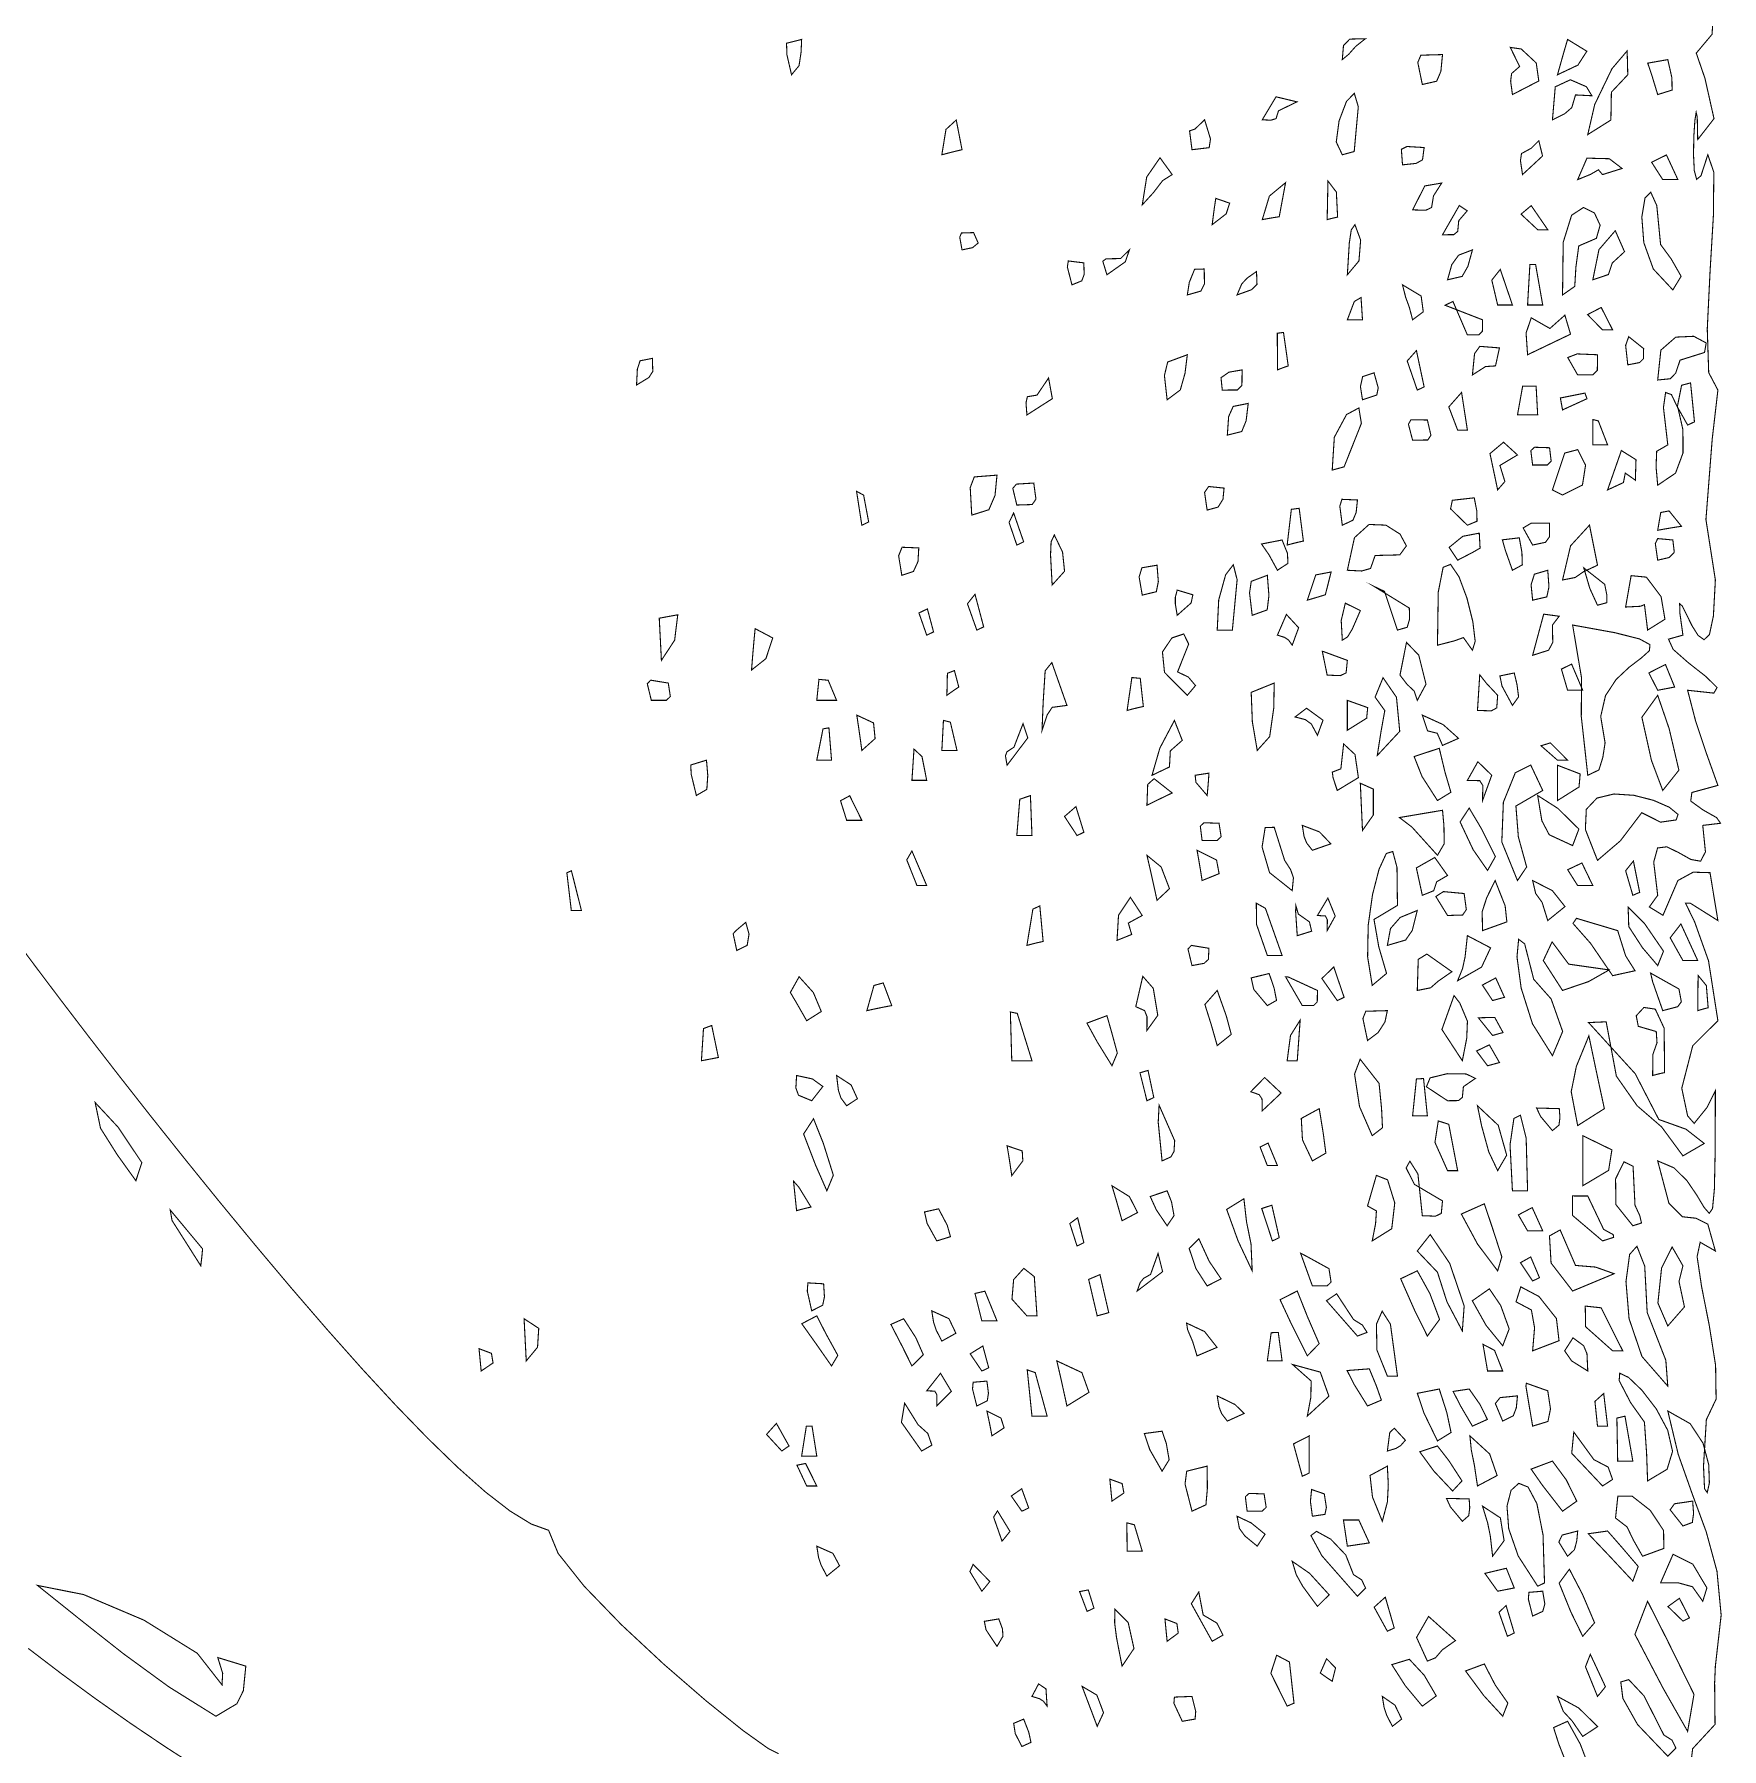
# Model space of a CAD drawing. Extents: x -9.2 to 9.2, y -6.3 to 6.2.
# Drawn here: x 4.496 to 9.177, y -3.499 to 1.258 of the extents above; entities that cross this region are included whole.
import ezdxf

# ---------------------------------------------------------------- set-up
doc = ezdxf.new("R2010")
doc.units = 0
doc.header["$LTSCALE"] = 0.000394
doc.layers.add('OUTLINE', color=7, linetype='CONTINUOUS')

msp = doc.modelspace()

# ---------------------------------------------------------------- linework, layer by layer
at = {"layer": 'OUTLINE', "color": 7, "linetype": 'CONTINUOUS', "const_width": 0.003}
msp.add_lwpolyline([(9.157389, 1.368111), (9.150319, 1.258264), (9.1065, 1.206), (9.130648, 1.135778), (9.155685, 1.024222), (9.1105, 0.966), (9.109222, 1.028395), (9.106198, 1.041531), (9.102648, 1.019333), (9.099789, 0.975728), (9.09884, 0.924642), (9.101019, 0.88), (9.107543, 0.855728), (9.11963, 0.865753), (9.1385, 0.924), (9.155227, 0.87563), (9.153981, 0.754704), (9.144625, 0.5975), (9.137019, 0.440296), (9.141023, 0.31937), (9.1665, 0.271), (9.150685, 0.134593), (9.133315, -0.088259), (9.1595, -0.256), (9.154037, -0.355918), (9.143036, -0.407464), (9.128279, -0.421726), (9.111548, -0.409792), (9.094625, -0.38275), (9.079292, -0.351688), (9.067331, -0.327694), (9.060524, -0.321856), (9.060653, -0.345262), (9.0695, -0.409), (9.029497, -0.420204), (9.042252, -0.448429), (9.084483, -0.485592), (9.132905, -0.523612), (9.164238, -0.554408), (9.155197, -0.569898), (9.0825, -0.562), (9.1045, -0.646667), (9.1345, -0.736667), (9.1665, -0.826), (9.094292, -0.845681), (9.091167, -0.869444), (9.124875, -0.893875), (9.163167, -0.915556), (9.173792, -0.931069), (9.1245, -0.937), (9.131967, -1.010428), (9.118609, -1.036359), (9.091541, -1.031518), (9.057875, -1.012625), (9.024725, -0.996404), (8.999203, -0.999578), (8.988424, -1.038869), (8.9995, -1.131), (8.976241, -1.163259), (9.014093, -1.186407), (9.0555, -1.09), (9.098056, -1.066778), (9.144611, -1.068222), (9.1665, -1.201), (9.089796, -1.152728), (9.076788, -1.152984), (9.102132, -1.205176), (9.140484, -1.312712), (9.1665, -1.479), (9.096722, -1.548333), (9.066278, -1.666333), (9.0825, -1.743), (9.100685, -1.763963), (9.135981, -1.720037), (9.1595, -1.673), (9.158984, -1.841597), (9.156707, -1.946959), (9.151574, -2.000444), (9.14249, -2.013412), (9.128361, -1.997218), (9.108093, -1.963222), (9.080589, -1.922782), (9.044757, -1.887255), (8.9995, -1.868), (9.03054, -1.9852), (9.06806, -2.02296), (9.10606, -2.02712), (9.13854, -2.04352), (9.1595, -2.118), (9.117392, -2.093755), (9.1088, -2.133551), (9.121322, -2.217184), (9.142555, -2.324449), (9.160098, -2.435143), (9.161547, -2.529061), (9.1345, -2.586), (9.12658, -2.714988), (9.129453, -2.777719), (9.136943, -2.788465), (9.142875, -2.7615), (9.141072, -2.711098), (9.125359, -2.651531), (9.089561, -2.597074), (9.0275, -2.562), (9.056444, -2.682292), (9.095056, -2.791333), (9.134, -2.896875), (9.163944, -3.006667), (9.175556, -3.128458), (9.1595, -3.27), (9.157389, -3.316704), (9.158611, -3.43163), (9.0965, -3.499), (9.092463, -3.531778)], dxfattribs=at)
at = {"layer": 'OUTLINE', "linetype": 'CONTINUOUS', "const_width": 0.003}
for points in [[(6.5965, 1.146), (6.583759, 1.201185), (6.582574, 1.233481), (6.6245, 1.244), (6.623019, 1.208815), (6.617315, 1.171185)], [(8.1245, 1.188), (8.127759, 1.227037), (8.145241, 1.244963), (8.1885, 1.246), (8.161463, 1.224519), (8.142204, 1.202815)], [(8.7215, 1.146), (8.730537, 1.178296), (8.739796, 1.211037), (8.7495, 1.244), (8.802907, 1.211259), (8.778093, 1.172741)], [(8.3465, 1.119), (8.333907, 1.180074), (8.342426, 1.200259), (8.4025, 1.202), (8.397981, 1.155593), (8.386352, 1.128074)], [(8.5965, 1.091), (8.591463, 1.128556), (8.594204, 1.149444), (8.6165, 1.169), (8.59042, 1.221944), (8.62098, 1.217432), (8.66258, 1.178648), (8.66962, 1.128776)], [(8.8055, 0.98), (8.824672, 1.063313), (8.872625, 1.16275), (8.914766, 1.212313), (8.9165, 1.146), (8.871056, 1.09763), (8.869611, 1.02037)], [(8.9995, 1.091), (8.982537, 1.146815), (8.971796, 1.178185), (9.0275, 1.188), (9.038907, 1.137519), (9.039426, 1.103481)], [(8.1245, 0.924), (8.107708, 0.959319), (8.1155, 1.017889), (8.136125, 1.072125), (8.157833, 1.094444), (8.168875, 1.057264), (8.1575, 0.933), (8.1465, 0.93), (8.1355, 0.927)], [(8.7075, 1.021), (8.715308, 1.11256), (8.757244, 1.13212), (8.801676, 1.1128), (8.816972, 1.08772), (8.7715, 1.09), (8.76113, 1.054778), (8.741204, 1.037556)], [(7.9025, 1.021), (7.940611, 1.084815), (7.998722, 1.070852), (7.9475, 1.046), (7.940722, 1.024407), (7.926611, 1.019926)], [(7.0135, 0.924), (7.024907, 0.994296), (7.053426, 1.02037), (7.0695, 0.938), (7.051204, 0.933704), (7.032463, 0.928963)], [(7.7075, 0.938), (7.700796, 0.990185), (7.71587, 0.995481), (7.7425, 1.021), (7.758759, 0.967926), (7.755241, 0.943741)], [(8.6245, 0.869), (8.618722, 0.907704), (8.621611, 0.927296), (8.6485, 0.942), (8.669611, 0.963074), (8.680056, 0.920593)], [(7.5695, 0.785), (7.581907, 0.862333), (7.618759, 0.915667), (7.6525, 0.869), (7.626093, 0.852333), (7.600574, 0.819)], [(8.2915, 0.896), (8.288389, 0.939111), (8.303944, 0.946889), (8.3515, 0.944), (8.347056, 0.91), (8.329278, 0.9)], [(8.7775, 0.855), (8.803187, 0.914563), (8.86525, 0.913), (8.900688, 0.885938), (8.8465, 0.869), (8.835056, 0.882259), (8.813611, 0.869741)], [(9.0135, 0.855), (8.982611, 0.903222), (9.023722, 0.923444), (9.0555, 0.855), (9.0415, 0.855), (9.0275, 0.855)], [(7.9025, 0.744), (7.922241, 0.809407), (7.967093, 0.846593), (7.9495, 0.752), (7.934204, 0.749704), (7.918463, 0.746963)], [(8.0825, 0.744), (8.084685, 0.851148), (8.107981, 0.820519), (8.1115, 0.751), (8.102204, 0.748963), (8.092463, 0.746704)], [(8.3195, 0.771), (8.353426, 0.837556), (8.400241, 0.845444), (8.3775, 0.81), (8.372241, 0.777667), (8.356093, 0.77)], [(9.0415, 0.549), (8.987348, 0.606936), (8.96094, 0.68016), (8.955488, 0.751513), (8.964206, 0.803834), (8.980305, 0.819962), (8.996999, 0.782738), (9.0075, 0.675), (9.037204, 0.634556), (9.064463, 0.586778)], [(7.7635, 0.73), (7.766537, 0.754037), (7.769796, 0.778296), (7.7735, 0.803), (7.812019, 0.78963), (7.802315, 0.760037)], [(8.4025, 0.702), (8.449056, 0.783222), (8.470944, 0.768444), (8.4475, 0.741), (8.444722, 0.711333), (8.433944, 0.702333)], [(8.6665, 0.716), (8.620426, 0.759111), (8.648574, 0.782889), (8.6945, 0.716), (8.685463, 0.716), (8.676204, 0.716)], [(8.7355, 0.535), (8.737363, 0.681076), (8.76069, 0.756219), (8.793515, 0.777659), (8.823873, 0.762627), (8.8398, 0.728353), (8.829331, 0.692067), (8.7805, 0.671), (8.772611, 0.61263), (8.769389, 0.558704)], [(8.1385, 0.591), (8.143944, 0.679481), (8.149389, 0.715519), (8.1595, 0.73), (8.175389, 0.687074), (8.170611, 0.629259)], [(8.8195, 0.577), (8.836537, 0.660778), (8.881796, 0.713222), (8.9075, 0.655), (8.873574, 0.623667), (8.862759, 0.591667)], [(7.0695, 0.66), (7.06313, 0.695111), (7.06787, 0.706889), (7.1015, 0.708), (7.114315, 0.679111), (7.098685, 0.666222)], [(7.3745, 0.563), (7.361722, 0.61237), (7.364278, 0.629296), (7.4075, 0.624), (7.408278, 0.591519), (7.401722, 0.574148)], [(7.4715, 0.591), (7.460019, 0.628444), (7.468981, 0.635222), (7.5095, 0.636), (7.53387, 0.660111), (7.522463, 0.626889)], [(8.4165, 0.577), (8.428167, 0.618963), (8.447167, 0.64537), (8.4855, 0.66), (8.472944, 0.614481), (8.457056, 0.586519)], [(8.6385, 0.507), (8.644944, 0.619667), (8.660722, 0.619667), (8.6805, 0.507), (8.6665, 0.507), (8.6525, 0.507)], [(7.6945, 0.535), (7.700019, 0.569889), (7.714648, 0.606111), (7.7415, 0.607), (7.741981, 0.565667), (7.732019, 0.545667)], [(7.8325, 0.535), (7.845389, 0.565407), (7.860278, 0.581593), (7.8865, 0.6), (7.887833, 0.564259), (7.8725, 0.549407)], [(8.5555, 0.507), (8.539241, 0.576111), (8.562759, 0.605889), (8.5965, 0.507), (8.583204, 0.507), (8.569463, 0.507)], [(8.1385, 0.466), (8.157833, 0.516889), (8.1765, 0.527778), (8.1805, 0.466), (8.1665, 0.466), (8.1525, 0.466)], [(8.3195, 0.466), (8.310685, 0.500037), (8.300315, 0.528296), (8.2915, 0.563), (8.343204, 0.532074), (8.34913, 0.488259)], [(8.4715, 0.424), (8.4315, 0.516889), (8.4095, 0.506444), (8.5135, 0.466), (8.513056, 0.434222), (8.503278, 0.424444)], [(8.6385, 0.369), (8.634352, 0.429481), (8.648648, 0.471519), (8.7005, 0.442), (8.741981, 0.478852), (8.757685, 0.426148)], [(8.8465, 0.438), (8.80487, 0.480444), (8.842796, 0.500222), (8.8745, 0.438), (8.865463, 0.438), (8.856204, 0.438)], [(7.9445, 0.327), (7.944278, 0.428741), (7.961389, 0.430926), (7.9745, 0.338), (7.9645, 0.334704), (7.9545, 0.330963)], [(8.3325, 0.271), (8.304537, 0.351778), (8.33013, 0.380556), (8.3515, 0.28), (8.345463, 0.277), (8.339204, 0.274)], [(8.4855, 0.313), (8.491389, 0.372), (8.505944, 0.392333), (8.5605, 0.388), (8.5495, 0.338111), (8.521833, 0.336222)], [(8.9165, 0.341), (8.910574, 0.395111), (8.919093, 0.419222), (8.9605, 0.386), (8.959759, 0.357667), (8.949241, 0.347333)], [(8.9995, 0.299), (9.008259, 0.381824), (9.049574, 0.417926), (9.0995, 0.42025), (9.134093, 0.401741), (9.129407, 0.375343), (9.0615, 0.354), (9.049426, 0.317963), (9.034241, 0.30237)], [(6.1665, 0.285), (6.168796, 0.329074), (6.176204, 0.352259), (6.2105, 0.359), (6.211537, 0.322704), (6.200796, 0.305963)], [(7.6385, 0.244), (7.631019, 0.311519), (7.639981, 0.348815), (7.6945, 0.369), (7.687981, 0.317037), (7.675019, 0.271296)], [(8.7775, 0.313), (8.749981, 0.361296), (8.776019, 0.37137), (8.8325, 0.369), (8.832019, 0.326037), (8.819315, 0.313296)], [(7.2495, 0.202), (7.246981, 0.235815), (7.250685, 0.252519), (7.2775, 0.257), (7.309574, 0.304519), (7.320093, 0.247148)], [(7.7915, 0.271), (7.787981, 0.305296), (7.810019, 0.320704), (7.8465, 0.327), (7.846019, 0.284037), (7.833315, 0.271296)], [(8.1805, 0.244), (8.174796, 0.280778), (8.18087, 0.308222), (8.2125, 0.319), (8.224204, 0.277111), (8.22013, 0.257222)], [(9.0825, 0.174), (9.053969, 0.224625), (9.06575, 0.28425), (9.090656, 0.291), (9.1015, 0.183), (9.095463, 0.18), (9.089204, 0.177)], [(8.4445, 0.16), (8.419944, 0.224222), (8.455389, 0.264444), (8.4715, 0.16), (8.4625, 0.16), (8.4535, 0.16)], [(8.6105, 0.202), (8.624796, 0.281778), (8.662204, 0.281556), (8.6665, 0.202), (8.648204, 0.202), (8.629463, 0.202)], [(8.7355, 0.216), (8.7335, 0.227), (8.7315, 0.238), (8.7295, 0.249), (8.797722, 0.262667), (8.803278, 0.247)], [(8.9995, 0.007), (8.994981, 0.058259), (8.996685, 0.101074), (9.0275, 0.119), (9.015469, 0.222346), (9.021438, 0.264203), (9.037625, 0.258553), (9.05625, 0.219375), (9.069531, 0.16065), (9.069688, 0.096359), (9.048938, 0.040482)], [(7.8055, 0.146), (7.809204, 0.197704), (7.821796, 0.22563), (7.8635, 0.234), (7.857574, 0.185407), (7.845426, 0.155926)], [(8.0965, 0.049), (8.102332, 0.14008), (8.136196, 0.20308), (8.170444, 0.22144), (8.177428, 0.1786), (8.1295, 0.058), (8.1185, 0.055), (8.1075, 0.052)], [(8.8195, 0.119), (8.819907, 0.189222), (8.834759, 0.185444), (8.8605, 0.119), (8.847204, 0.119), (8.833463, 0.119)], [(8.3195, 0.132), (8.307907, 0.176296), (8.314759, 0.18837), (8.3605, 0.188), (8.370315, 0.145481), (8.361685, 0.132519)], [(8.5555, -0.006), (8.534204, 0.094704), (8.571796, 0.126296), (8.6105, 0.091), (8.561796, 0.061852), (8.575537, 0.017148)], [(8.6525, 0.063), (8.647574, 0.103), (8.657759, 0.112333), (8.6995, 0.111), (8.703981, 0.073667), (8.693352, 0.063)], [(8.7355, -0.02), (8.726463, -0.015704), (8.717204, -0.010963), (8.7075, -0.006), (8.741516, 0.096224), (8.777548, 0.105712), (8.799372, 0.062688), (8.790764, 0.007376)], [(8.8605, -0.006), (8.898685, 0.103222), (8.939315, 0.077778), (8.9375, 0.021), (8.909537, 0.040667), (8.904463, 0.014333)], [(7.0965, -0.076), (7.092204, 0.000333), (7.103463, 0.03), (7.1665, 0.035), (7.161019, -0.021333), (7.143981, -0.061)], [(7.2215, -0.048), (7.210352, -0.001741), (7.220315, 0.010074), (7.2685, 0.013), (7.274537, -0.031704), (7.26413, -0.04663)], [(7.7495, -0.062), (7.742352, -0.013074), (7.753648, 0.003407), (7.7965, -0.001), (7.793426, -0.031926), (7.779907, -0.053741)], [(6.7915, -0.104), (6.77687, -0.009889), (6.796463, -0.020444), (6.8105, -0.095), (6.804463, -0.098), (6.798204, -0.101)], [(8.1245, -0.104), (8.117611, -0.051185), (8.123389, -0.032148), (8.1665, -0.034), (8.162944, -0.068593), (8.154056, -0.090074)], [(8.4715, -0.104), (8.42487, -0.058519), (8.429796, -0.034815), (8.4905, -0.028), (8.497796, -0.065037), (8.498204, -0.092963)], [(7.2215, -0.159), (7.199981, -0.096222), (7.212685, -0.070111), (7.2405, -0.15), (7.234463, -0.153), (7.228204, -0.156)], [(7.9715, -0.159), (7.983167, -0.059926), (8.004833, -0.057074), (8.0165, -0.148), (8.0015, -0.151296), (7.9865, -0.155037)], [(8.9995, -0.118), (9.007944, -0.068704), (9.031056, -0.064296), (9.0655, -0.107), (9.0435, -0.110296), (9.0215, -0.114037)], [(7.3195, -0.27), (7.315056, -0.186185), (7.316611, -0.150148), (7.3255, -0.131), (7.348389, -0.178593), (7.353944, -0.231741)], [(8.1385, -0.229), (8.158246, -0.138513), (8.198634, -0.101921), (8.245529, -0.103813), (8.284797, -0.128778), (8.302305, -0.161405), (8.283917, -0.186283), (8.2155, -0.188), (8.20287, -0.223963), (8.178463, -0.231037)], [(8.4445, -0.201), (8.420944, -0.165556), (8.458722, -0.134778), (8.5045, -0.126), (8.506722, -0.167667), (8.486278, -0.179333)], [(8.5965, -0.229), (8.576759, -0.173444), (8.568574, -0.144556), (8.6155, -0.139), (8.622796, -0.179222), (8.62387, -0.214111)], [(8.6525, -0.159), (8.626241, -0.11163), (8.649093, -0.098037), (8.6995, -0.098), (8.699093, -0.136259), (8.688241, -0.151407)], [(8.7355, -0.256), (8.757759, -0.161148), (8.810241, -0.103852), (8.8325, -0.215), (8.793574, -0.233185), (8.770426, -0.249148)], [(8.9995, -0.201), (8.992833, -0.154926), (8.9995, -0.141074), (9.0415, -0.145), (9.0455, -0.179074), (9.0315, -0.193593)], [(6.9025, -0.243), (6.893574, -0.188852), (6.903093, -0.165148), (6.9495, -0.167), (6.947315, -0.204926), (6.934685, -0.232407)], [(7.9445, -0.229), (7.920981, -0.185889), (7.900352, -0.156111), (7.9575, -0.145), (7.972352, -0.182111), (7.973648, -0.209889)], [(7.5695, -0.298), (7.560796, -0.247593), (7.568537, -0.222074), (7.6105, -0.215), (7.614093, -0.260519), (7.608574, -0.288481)], [(7.7775, -0.395), (7.78158, -0.31148), (7.80078, -0.24164), (7.82214, -0.21356), (7.8327, -0.25532), (7.8195, -0.395), (7.8055, -0.395), (7.7915, -0.395)], [(8.0275, -0.312), (8.050907, -0.241889), (8.093426, -0.233778), (8.0775, -0.297), (8.061204, -0.302), (8.044463, -0.307)], [(8.4855, -0.451), (8.460574, -0.415815), (8.435426, -0.424852), (8.3885, -0.437), (8.390699, -0.289576), (8.404219, -0.220797), (8.424816, -0.21265), (8.44825, -0.247125), (8.470277, -0.306209), (8.486656, -0.371891), (8.493145, -0.426158)], [(8.6525, -0.312), (8.648278, -0.269148), (8.657389, -0.239852), (8.6945, -0.229), (8.697833, -0.275407), (8.691833, -0.302926)], [(8.8325, -0.326), (8.811241, -0.27963), (8.794426, -0.22237), (8.8525, -0.268), (8.858648, -0.299037), (8.858352, -0.318963)], [(7.6665, -0.354), (7.661167, -0.322074), (7.661167, -0.303926), (7.6665, -0.284), (7.709833, -0.297037), (7.705167, -0.31963)], [(7.8745, -0.354), (7.867167, -0.291889), (7.871833, -0.259778), (7.9165, -0.243), (7.920944, -0.299333), (7.916056, -0.339)], [(8.2775, -0.395), (8.241611, -0.28763), (8.213056, -0.274037), (8.3105, -0.334), (8.310833, -0.365815), (8.3045, -0.387185)], [(8.9715, -0.395), (8.962796, -0.324407), (8.95187, -0.328926), (8.9105, -0.331), (8.925772, -0.24396), (8.968116, -0.24812), (9.008924, -0.3022), (9.019588, -0.36492)], [(7.1105, -0.395), (7.084537, -0.322), (7.105463, -0.295667), (7.1295, -0.386), (7.123463, -0.389), (7.117204, -0.392)], [(8.1245, -0.423), (8.121463, -0.368407), (8.13287, -0.320259), (8.1745, -0.341), (8.151981, -0.392704), (8.139019, -0.413963)], [(6.2355, -0.479), (6.2335, -0.44), (6.2315, -0.401), (6.2295, -0.362), (6.280833, -0.352556), (6.272167, -0.423111)], [(6.9715, -0.409), (6.949981, -0.347556), (6.973352, -0.336111), (6.9905, -0.4), (6.984463, -0.403), (6.978204, -0.406)], [(7.9855, -0.437), (7.975315, -0.42263), (7.964685, -0.41537), (7.9445, -0.409), (7.969352, -0.351593), (8.003315, -0.388407)], [(8.6525, -0.465), (8.683204, -0.350778), (8.72613, -0.356556), (8.7075, -0.381), (8.708352, -0.429222), (8.696981, -0.450778)], [(8.8055, -0.798), (8.7875, -0.634778), (8.788167, -0.527556), (8.7635, -0.381), (8.880635, -0.402225), (8.94902, -0.41952), (8.977925, -0.435315), (8.97662, -0.45204), (8.954375, -0.472125), (8.92046, -0.498), (8.884145, -0.532095), (8.8547, -0.57684), (8.841395, -0.634665), (8.8535, -0.708), (8.847278, -0.748222), (8.836389, -0.783111)], [(6.4855, -0.506), (6.488537, -0.467963), (6.491796, -0.429704), (6.4955, -0.391), (6.544241, -0.416815), (6.525426, -0.474185)], [(7.6945, -0.576), (7.63125, -0.512435), (7.6255, -0.455815), (7.65175, -0.41675), (7.6845, -0.405852), (7.69825, -0.433731), (7.6675, -0.511), (7.697389, -0.525407), (7.717278, -0.548926)], [(8.3325, -0.59), (8.323833, -0.564074), (8.3045, -0.545926), (8.2845, -0.52), (8.302547, -0.429266), (8.336625, -0.464625), (8.356641, -0.545172)], [(8.0825, -0.52), (8.069019, -0.453815), (8.071981, -0.454519), (8.1385, -0.479), (8.135093, -0.51363), (8.119241, -0.52137)], [(7.0275, -0.576), (7.028944, -0.514926), (7.048389, -0.507407), (7.0605, -0.553), (7.0495, -0.560296), (7.0385, -0.568037)], [(7.2915, -0.673), (7.294547, -0.596125), (7.300125, -0.508), (7.318641, -0.485125), (7.3605, -0.604), (7.3195, -0.609444), (7.305833, -0.630222)], [(8.4995, -0.618), (8.505796, -0.519111), (8.524537, -0.542889), (8.5555, -0.576), (8.552981, -0.610889), (8.538019, -0.619111)], [(8.5965, -0.604), (8.567574, -0.550444), (8.561759, -0.522222), (8.6015, -0.514), (8.609093, -0.545778), (8.613574, -0.580222)], [(8.7495, -0.562), (8.732389, -0.503333), (8.760611, -0.489333), (8.7915, -0.562), (8.7775, -0.562), (8.7635, -0.562)], [(8.9995, -0.562), (8.975019, -0.513889), (9.020981, -0.490444), (9.0465, -0.553), (9.031204, -0.556), (9.015463, -0.559)], [(6.2075, -0.59), (6.196352, -0.544), (6.205648, -0.534), (6.2545, -0.542), (6.260315, -0.579333), (6.249019, -0.59)], [(6.6665, -0.59), (6.672537, -0.531778), (6.69813, -0.534222), (6.7215, -0.59), (6.703463, -0.59), (6.685204, -0.59)], [(7.5275, -0.618), (7.540722, -0.526704), (7.563944, -0.528963), (7.5725, -0.607), (7.5575, -0.610296), (7.5425, -0.614037)], [(7.8885, -0.729), (7.874907, -0.649185), (7.871759, -0.567815), (7.9355, -0.542), (7.934426, -0.610926), (7.922907, -0.690741)], [(8.2215, -0.743), (8.231944, -0.676333), (8.242389, -0.618333), (8.2155, -0.581), (8.237531, -0.527141), (8.27475, -0.581375), (8.283844, -0.675922)], [(8.0555, -0.687), (8.038537, -0.655556), (8.021796, -0.643444), (7.9935, -0.636), (8.025352, -0.611889), (8.070981, -0.645111)], [(8.1385, -0.673), (8.1385, -0.645704), (8.1385, -0.617963), (8.1385, -0.59), (8.194944, -0.610185), (8.192056, -0.639481)], [(9.0135, -0.84), (8.982093, -0.756444), (8.955574, -0.636889), (8.9995, -0.576), (9.031352, -0.668889), (9.058315, -0.783778)], [(6.6665, -0.756), (6.683796, -0.669111), (6.700204, -0.666222), (6.7075, -0.756), (6.694204, -0.756), (6.680463, -0.756)], [(6.7915, -0.729), (6.787204, -0.696704), (6.782463, -0.663963), (6.7775, -0.631), (6.824019, -0.65263), (6.828315, -0.696037)], [(7.0135, -0.729), (7.017944, -0.645667), (7.037056, -0.650333), (7.0555, -0.729), (7.0415, -0.729), (7.0275, -0.729)], [(7.1945, -0.77), (7.18987, -0.743926), (7.19413, -0.732741), (7.2135, -0.72), (7.238796, -0.654519), (7.25187, -0.694148)], [(7.5965, -0.798), (7.618278, -0.72263), (7.658722, -0.645704), (7.6805, -0.701), (7.647389, -0.730148), (7.644944, -0.774852)], [(8.4025, -0.715), (8.387981, -0.681444), (8.361019, -0.674556), (8.3465, -0.631), (8.40413, -0.657222), (8.44687, -0.695444)], [(8.1105, -0.84), (8.09887, -0.804889), (8.096796, -0.789111), (8.1205, -0.78), (8.128219, -0.710906), (8.15975, -0.74025), (8.169156, -0.804469)], [(8.7215, -0.756), (8.67587, -0.716), (8.701796, -0.708), (8.7495, -0.756), (8.740463, -0.756), (8.731204, -0.756)], [(6.3325, -0.854), (6.318204, -0.795259), (6.316796, -0.769407), (6.3605, -0.756), (6.36413, -0.798296), (6.361537, -0.837037)], [(6.9305, -0.812), (6.936241, -0.725333), (6.958426, -0.746), (6.9715, -0.812), (6.958204, -0.812), (6.944463, -0.812)], [(8.3885, -0.868), (8.345574, -0.801074), (8.323759, -0.745926), (8.3935, -0.723), (8.409537, -0.789926), (8.425796, -0.845074)], [(8.5135, -0.868), (8.514389, -0.82637), (8.505944, -0.812963), (8.4715, -0.812), (8.500611, -0.760296), (8.539056, -0.797704)], [(7.5825, -0.881), (7.584648, -0.823296), (7.602352, -0.80737), (7.6525, -0.847), (7.629463, -0.858037), (7.606204, -0.869296)], [(7.7495, -0.854), (7.718352, -0.817481), (7.716315, -0.797852), (7.7545, -0.792), (7.753204, -0.812296), (7.751463, -0.833037)], [(8.6105, -1.09), (8.566996, -0.982976), (8.571348, -0.872688), (8.604452, -0.790912), (8.647204, -0.769424), (8.6805, -0.84), (8.606141, -0.883281), (8.612875, -0.96875), (8.635922, -1.052344)], [(8.7215, -0.868), (8.7215, -0.835704), (8.7215, -0.802963), (8.7215, -0.77), (8.784389, -0.794296), (8.781278, -0.83037)], [(6.7495, -0.923), (6.732389, -0.868556), (6.757944, -0.854778), (6.7915, -0.923), (6.7775, -0.923), (6.7635, -0.923)], [(7.2215, -0.965), (7.229722, -0.864333), (7.259278, -0.854333), (7.2635, -0.965), (7.2495, -0.965), (7.2355, -0.965)], [(8.1805, -0.951), (8.1785, -0.907704), (8.1765, -0.863963), (8.1745, -0.82), (8.2105, -0.836185), (8.2105, -0.908148)], [(8.7635, -0.993), (8.698574, -0.962963), (8.678093, -0.924037), (8.6665, -0.854), (8.722537, -0.889815), (8.780796, -0.947185)], [(8.8325, -1.034), (8.798844, -0.948412), (8.801452, -0.892416), (8.830988, -0.861164), (8.878116, -0.849808), (8.9335, -0.8535), (8.987804, -0.867392), (9.031692, -0.886636), (9.055828, -0.906384), (9.050876, -0.921788), (9.0075, -0.928), (8.955241, -0.901704), (8.896093, -0.97963)], [(7.3885, -0.965), (7.35387, -0.912222), (7.385463, -0.884778), (7.4075, -0.956), (7.401463, -0.959), (7.395204, -0.962)], [(8.3885, -1.02), (8.317907, -0.941815), (8.283093, -0.915185), (8.4025, -0.895), (8.406426, -0.937185), (8.407241, -0.987815)], [(8.5275, -1.062), (8.487389, -1.004259), (8.451278, -0.927407), (8.4765, -0.889), (8.510833, -0.946741), (8.549167, -1.023593)], [(7.7355, -0.979), (7.730574, -0.939), (7.740759, -0.929667), (7.7825, -0.931), (7.788315, -0.968333), (7.777019, -0.979)], [(7.9855, -1.118), (7.922644, -1.067984), (7.901932, -0.996992), (7.910548, -0.942608), (7.935676, -0.942416), (7.9645, -1.034), (7.981056, -1.059556), (7.988944, -1.082444)], [(8.0415, -1.006), (8.025796, -0.986111), (8.018537, -0.968222), (8.0135, -0.937), (8.060981, -0.954889), (8.092685, -0.988111)], [(6.9445, -1.104), (6.916167, -1.032667), (6.9305, -1.008), (6.9715, -1.104), (6.9625, -1.104), (6.9535, -1.104)], [(7.6105, -1.145), (7.601463, -1.103704), (7.592204, -1.061963), (7.5825, -1.02), (7.621981, -1.052407), (7.645019, -1.112593)], [(7.7355, -1.09), (7.731204, -1.062), (7.726463, -1.034), (7.7215, -1.006), (7.775574, -1.033111), (7.782759, -1.070889)], [(8.2075, -1.381), (8.194717, -1.301857), (8.196359, -1.213984), (8.208291, -1.129088), (8.226375, -1.058875), (8.246475, -1.015053), (8.264453, -1.009328), (8.276174, -1.053408), (8.2775, -1.159), (8.212422, -1.197906), (8.225625, -1.27375), (8.247266, -1.347719)], [(8.3465, -1.131), (8.329981, -1.054963), (8.381019, -1.026037), (8.4165, -1.076), (8.386352, -1.09337), (8.377981, -1.118296)], [(8.7775, -1.104), (8.749722, -1.06), (8.789278, -1.041333), (8.8195, -1.104), (8.8055, -1.104), (8.7915, -1.104)], [(8.9305, -1.131), (8.910537, -1.062926), (8.93213, -1.035741), (8.9495, -1.123), (8.943463, -1.125296), (8.937204, -1.128037)], [(5.9855, -1.173), (5.973204, -1.068556), (5.985796, -1.062778), (6.0135, -1.173), (6.004463, -1.173), (5.995204, -1.173)], [(8.5135, -1.229), (8.512574, -1.176074), (8.525426, -1.136926), (8.5485, -1.09), (8.576315, -1.160259), (8.581019, -1.204741)], [(8.6945, -1.201), (8.678722, -1.150444), (8.660944, -1.125889), (8.6525, -1.09), (8.707389, -1.118111), (8.742278, -1.162222)], [(7.4995, -1.256), (7.503648, -1.186333), (7.536685, -1.136667), (7.5695, -1.187), (7.530907, -1.208), (7.540093, -1.239667)], [(8.0825, -1.229), (8.083056, -1.199), (8.077611, -1.188333), (8.0555, -1.187), (8.0845, -1.138778), (8.104833, -1.188556)], [(8.4165, -1.187), (8.383981, -1.134296), (8.405019, -1.120704), (8.4625, -1.126), (8.468574, -1.170704), (8.458426, -1.18563)], [(7.2495, -1.27), (7.266056, -1.16937), (7.285278, -1.160296), (7.2945, -1.259), (7.2795, -1.262296), (7.2645, -1.266037)], [(7.9165, -1.298), (7.886344, -1.211234), (7.886, -1.152875), (7.911156, -1.167078), (7.9575, -1.298), (7.944204, -1.298), (7.930463, -1.298)], [(7.9995, -1.243), (7.994944, -1.175444), (7.995722, -1.159889), (8.0025, -1.183), (8.033278, -1.204778), (8.039389, -1.230556)], [(8.2495, -1.27), (8.25813, -1.223296), (8.285204, -1.19237), (8.3325, -1.173), (8.318537, -1.228593), (8.30013, -1.255074)], [(8.9995, -1.326), (8.95713, -1.276222), (8.919204, -1.217778), (8.9175, -1.164), (8.963426, -1.21), (9.015574, -1.286)], [(6.4445, -1.284), (6.434537, -1.237556), (6.44213, -1.229111), (6.4695, -1.206), (6.478574, -1.238667), (6.473426, -1.27)], [(8.8745, -1.354), (8.813406, -1.264438), (8.7645, -1.209), (8.774094, -1.194813), (8.8885, -1.229), (8.910426, -1.298741), (8.936574, -1.340259)], [(9.0695, -1.312), (9.03413, -1.248889), (9.06387, -1.210444), (9.1105, -1.312), (9.097204, -1.312), (9.083463, -1.312)], [(7.7075, -1.326), (7.696352, -1.28), (7.705648, -1.27), (7.7545, -1.278), (7.752981, -1.308889), (7.741019, -1.319778)], [(8.4445, -1.368), (8.458167, -1.334037), (8.465167, -1.30163), (8.4715, -1.243), (8.535833, -1.276741), (8.510833, -1.330259)], [(8.7075, -1.576), (8.65219, -1.487796), (8.620685, -1.38837), (8.609125, -1.302), (8.613648, -1.252963), (8.630394, -1.265537), (8.6555, -1.364), (8.70387, -1.418519), (8.735796, -1.508815)], [(8.7355, -1.395), (8.68213, -1.312074), (8.706537, -1.260259), (8.7525, -1.322), (8.864759, -1.338037), (8.807907, -1.370296)], [(8.1105, -1.423), (8.06787, -1.361778), (8.100796, -1.329889), (8.1295, -1.414), (8.123463, -1.417), (8.117204, -1.42)], [(8.3325, -1.395), (8.335167, -1.30863), (8.359167, -1.294037), (8.4285, -1.343), (8.390944, -1.368926), (8.369389, -1.387741)], [(6.6385, -1.479), (6.6095, -1.428037), (6.593167, -1.40063), (6.6175, -1.357), (6.656944, -1.40063), (6.679056, -1.45337)], [(6.8055, -1.451), (6.825167, -1.381148), (6.850833, -1.374185), (6.8745, -1.437), (6.8515, -1.441296), (6.8285, -1.446037)], [(7.5825, -1.506), (7.582685, -1.467778), (7.575981, -1.450889), (7.5515, -1.44), (7.570969, -1.355813), (7.6, -1.389), (7.612531, -1.464188)], [(7.9165, -1.437), (7.878907, -1.392148), (7.871759, -1.360185), (7.9215, -1.348), (7.935315, -1.388407), (7.942019, -1.422593)], [(8.0135, -1.437), (7.967056, -1.357), (7.974611, -1.357667), (8.0555, -1.395), (8.055056, -1.426778), (8.045278, -1.436556)], [(8.5415, -1.423), (8.513167, -1.38), (8.550167, -1.360333), (8.5745, -1.414), (8.5635, -1.417), (8.5525, -1.42)], [(9.0135, -1.451), (8.985611, -1.371222), (8.979722, -1.346778), (9.0585, -1.391), (9.065056, -1.426556), (9.054944, -1.440111)], [(9.1105, -1.451), (9.111574, -1.35337), (9.134426, -1.381296), (9.1395, -1.443), (9.130204, -1.445296), (9.120463, -1.448037)], [(7.7775, -1.548), (7.760389, -1.488333), (7.743278, -1.434), (7.7775, -1.395), (7.802611, -1.465556), (7.816389, -1.516778)], [(8.4575, -1.59), (8.400796, -1.503407), (8.434537, -1.409259), (8.4505, -1.43), (8.471648, -1.48037), (8.469685, -1.52763)], [(7.2075, -1.59), (7.203574, -1.454667), (7.222759, -1.458667), (7.2635, -1.59), (7.245204, -1.59), (7.226463, -1.59)], [(7.4855, -1.604), (7.444315, -1.537296), (7.416019, -1.485704), (7.4715, -1.465), (7.485352, -1.513704), (7.500315, -1.56863)], [(7.9715, -1.59), (7.980759, -1.52), (8.007574, -1.477333), (7.9995, -1.59), (7.990463, -1.59), (7.981204, -1.59)], [(8.1945, -1.534), (8.181648, -1.472926), (8.189685, -1.452741), (8.2495, -1.451), (8.242796, -1.482519), (8.22387, -1.511815)], [(8.5415, -1.52), (8.501907, -1.470815), (8.547426, -1.469852), (8.5705, -1.512), (8.561204, -1.514296), (8.551463, -1.517037)], [(8.9855, -1.631), (8.986093, -1.572481), (8.997574, -1.540185), (8.9955, -1.509), (8.945676, -1.494528), (8.939907, -1.465222), (8.96125, -1.44225), (8.992759, -1.446778), (9.017491, -1.499972), (9.0185, -1.623), (9.0075, -1.625296), (8.9965, -1.628037)], [(6.3465, -1.59), (6.352241, -1.500778), (6.375093, -1.492222), (6.3935, -1.581), (6.378204, -1.584), (6.362463, -1.587)], [(8.7775, -1.77), (8.759537, -1.675889), (8.773796, -1.605778), (8.8085, -1.521), (8.83513, -1.647333), (8.851537, -1.723)], [(9.0695, -1.854), (9.010203, -1.773516), (8.942375, -1.714875), (8.884859, -1.632797), (8.8565, -1.482), (8.807734, -1.484125), (8.853375, -1.53425), (8.937078, -1.626), (9.0025, -1.753), (9.078093, -1.780074), (9.128574, -1.819593)], [(8.5275, -1.604), (8.496944, -1.563), (8.532389, -1.546), (8.5605, -1.595), (8.5495, -1.598), (8.5385, -1.601)], [(7.5825, -1.701), (7.563204, -1.623556), (7.585463, -1.616778), (7.6015, -1.692), (7.595463, -1.695), (7.589204, -1.698)], [(8.2075, -1.798), (8.172219, -1.717266), (8.1585, -1.626875), (8.174031, -1.585797), (8.2265, -1.653), (8.233352, -1.721704), (8.235981, -1.775963)], [(6.6525, -1.701), (6.615833, -1.685741), (6.6085, -1.665593), (6.6105, -1.631), (6.654278, -1.640481), (6.683389, -1.661519)], [(6.7495, -1.715), (6.733796, -1.693889), (6.726537, -1.672111), (6.7215, -1.631), (6.76187, -1.657222), (6.77913, -1.695444)], [(7.9025, -1.729), (7.901759, -1.696148), (7.893907, -1.684185), (7.8705, -1.676), (7.909019, -1.63663), (7.954648, -1.679704)], [(8.3195, -1.743), (8.33013, -1.640556), (8.34987, -1.639444), (8.3605, -1.743), (8.347204, -1.743), (8.333463, -1.743)], [(8.4165, -1.701), (8.357745, -1.662278), (8.36813, -1.637556), (8.415625, -1.626), (8.468204, -1.626778), (8.493838, -1.639056), (8.4605, -1.662), (8.457537, -1.691667), (8.446796, -1.700667)], [(7.6245, -1.868), (7.613796, -1.761259), (7.616204, -1.713407), (7.6595, -1.812), (7.657537, -1.841852), (7.64913, -1.856815)], [(8.5555, -1.895), (8.530759, -1.842778), (8.510907, -1.770556), (8.4995, -1.715), (8.55713, -1.769222), (8.580537, -1.852111)], [(6.6945, -1.951), (6.663352, -1.880037), (6.629981, -1.793296), (6.6575, -1.751), (6.68487, -1.819741), (6.712463, -1.907593)], [(8.0415, -1.868), (8.013981, -1.809519), (8.010685, -1.750148), (8.0605, -1.723), (8.071796, -1.792593), (8.07887, -1.846407)], [(8.4165, -1.895), (8.3815, -1.816531), (8.39075, -1.757), (8.419875, -1.766469), (8.4445, -1.895), (8.435463, -1.895), (8.426204, -1.895)], [(8.5965, -1.951), (8.589828, -1.823416), (8.600484, -1.750408), (8.618676, -1.741192), (8.634612, -1.804984), (8.6385, -1.951), (8.6245, -1.951), (8.6105, -1.951)], [(8.7075, -1.784), (8.674426, -1.744407), (8.663574, -1.721259), (8.7265, -1.723), (8.728241, -1.747259), (8.725759, -1.768407)], [(8.7915, -1.937), (8.7915, -1.890963), (8.7915, -1.844704), (8.7915, -1.798), (8.872389, -1.83737), (8.863278, -1.894296)], [(7.2075, -1.909), (7.203463, -1.881704), (7.199204, -1.853963), (7.1945, -1.826), (7.236537, -1.840407), (7.23813, -1.867926)], [(7.9165, -1.881), (7.896426, -1.829444), (7.918574, -1.818556), (7.9445, -1.881), (7.935463, -1.881), (7.926204, -1.881)], [(8.3465, -2.02), (8.334276, -1.904184), (8.312068, -1.868912), (8.301572, -1.887448), (8.324484, -1.933056), (8.4025, -1.979), (8.399093, -2.01363), (8.383241, -2.02137)], [(8.9305, -2.048), (8.883508, -1.98908), (8.882644, -1.91792), (8.905876, -1.87052), (8.931172, -1.88288), (8.9365, -1.991), (8.949833, -2.02), (8.9545, -2.040333)], [(6.6105, -2.006), (6.601981, -1.924074), (6.617019, -1.941259), (6.6505, -1.996), (6.637463, -1.999037), (6.624204, -2.002296)], [(7.5135, -2.034), (7.504463, -2.001963), (7.495204, -1.969704), (7.4855, -1.937), (7.53387, -1.967037), (7.556463, -2.011296)], [(7.6385, -2.048), (7.608722, -2.004185), (7.591611, -1.966815), (7.6385, -1.951), (7.650722, -1.981704), (7.657611, -2.019963)], [(8.2075, -2.09), (8.216796, -2.042185), (8.219204, -2.006815), (8.1945, -1.993), (8.219084, -1.90824), (8.250052, -1.92044), (8.270028, -1.98472), (8.261636, -2.0562)], [(7.8745, -2.173), (7.835648, -2.090704), (7.803685, -2.00263), (7.8515, -1.973), (7.858796, -2.037074), (7.871204, -2.098259)], [(7.9305, -2.09), (7.900981, -2.000111), (7.929019, -1.990889), (7.9495, -2.081), (7.943463, -2.084), (7.937204, -2.087)], [(8.5555, -2.173), (8.499907, -2.099222), (8.454759, -2.015444), (8.5185, -1.987), (8.540981, -2.053889), (8.567019, -2.134111)], [(8.6385, -2.062), (8.612944, -2.017778), (8.651389, -1.997556), (8.6805, -2.062), (8.6665, -2.062), (8.6525, -2.062)], [(8.8465, -2.09), (8.763438, -2.019469), (8.76325, -1.96525), (8.805438, -1.965406), (8.8495, -2.058), (8.876056, -2.072519), (8.877278, -2.080148)], [(6.9995, -2.09), (6.972574, -2.04137), (6.965426, -2.00963), (7.0045, -2.001), (7.028537, -2.046741), (7.037463, -2.078259)], [(7.3885, -2.104), (7.368537, -2.041889), (7.39013, -2.025778), (7.4075, -2.095), (7.401463, -2.098), (7.395204, -2.101)], [(7.7495, -2.215), (7.718426, -2.166815), (7.699574, -2.110852), (7.7265, -2.084), (7.75513, -2.146407), (7.788204, -2.195259)], [(8.4575, -2.34), (8.41487, -2.259111), (8.388463, -2.176889), (8.3325, -2.118), (8.368484, -2.072391), (8.422375, -2.152125), (8.462578, -2.270297)], [(8.7635, -2.229), (8.703719, -2.151391), (8.69925, -2.076125), (8.728906, -2.059547), (8.7715, -2.158), (8.826981, -2.16263), (8.878685, -2.181037)], [(7.5555, -2.229), (7.563537, -2.205963), (7.57313, -2.194037), (7.5925, -2.183), (7.613352, -2.124704), (7.625981, -2.175296)], [(8.0415, -2.215), (8.008759, -2.124111), (8.026241, -2.133222), (8.0875, -2.167), (8.093352, -2.204333), (8.082315, -2.215)], [(8.6525, -2.201), (8.618759, -2.150444), (8.647241, -2.134556), (8.6715, -2.192), (8.665463, -2.195), (8.659204, -2.198)], [(9.0275, -2.493), (8.955815, -2.410694), (8.920019, -2.305556), (8.9115, -2.20275), (8.921648, -2.127444), (8.941852, -2.104806), (8.9635, -2.16), (8.9635, -2.16), (8.970315, -2.288556), (9.022019, -2.421111)], [(9.0275, -2.326), (9.000031, -2.262219), (9.01025, -2.16525), (9.039594, -2.106906), (9.0695, -2.159), (9.058611, -2.202519), (9.073722, -2.273148)], [(7.2495, -2.298), (7.20806, -2.251728), (7.2127, -2.197344), (7.24086, -2.166096), (7.26998, -2.189232), (7.2775, -2.298), (7.268463, -2.298), (7.259204, -2.298)], [(7.4445, -2.298), (7.420796, -2.196778), (7.452204, -2.183556), (7.4765, -2.289), (7.466204, -2.292), (7.455463, -2.295)], [(8.3605, -2.354), (8.326574, -2.285963), (8.286426, -2.195037), (8.3325, -2.173), (8.367315, -2.235926), (8.394352, -2.307741)], [(6.6525, -2.284), (6.640167, -2.229222), (6.641833, -2.206444), (6.6855, -2.209), (6.687833, -2.245111), (6.682833, -2.268556)], [(7.1245, -2.312), (7.105389, -2.235778), (7.132944, -2.229556), (7.1665, -2.312), (7.1525, -2.312), (7.1385, -2.312)], [(8.0275, -2.409), (7.981796, -2.317444), (7.95187, -2.253222), (7.9995, -2.229), (8.028093, -2.301), (8.060241, -2.375)], [(8.1665, -2.354), (8.080537, -2.255852), (8.108796, -2.236815), (8.1555, -2.308), (8.18013, -2.323481), (8.193204, -2.343852)], [(8.5695, -2.381), (8.523463, -2.324481), (8.485204, -2.256185), (8.5325, -2.223), (8.56387, -2.269074), (8.587463, -2.334259)], [(8.6525, -2.395), (8.657907, -2.331074), (8.649093, -2.281593), (8.6065, -2.259), (8.619636, -2.217464), (8.670068, -2.244232), (8.718532, -2.305368), (8.725764, -2.366936)], [(7.0135, -2.368), (6.997796, -2.337556), (6.990537, -2.315778), (6.9855, -2.284), (7.033204, -2.305778), (7.052463, -2.346222)], [(8.2495, -2.465), (8.22054, -2.393), (8.21918, -2.321), (8.2351, -2.285), (8.25798, -2.321), (8.2775, -2.465), (8.268463, -2.465), (8.259204, -2.465)], [(8.8745, -2.395), (8.799563, -2.328203), (8.7985, -2.270875), (8.842438, -2.275609), (8.9025, -2.395), (8.893463, -2.395), (8.884204, -2.395)], [(5.8605, -2.423), (5.8585, -2.384), (5.8565, -2.345), (5.8545, -2.306), (5.895167, -2.332556), (5.891833, -2.385111)], [(6.7075, -2.437), (6.662426, -2.372519), (6.624907, -2.319815), (6.6665, -2.298), (6.691796, -2.34737), (6.72487, -2.40763)], [(6.9305, -2.437), (6.90387, -2.383259), (6.87213, -2.321741), (6.9075, -2.306), (6.941241, -2.358407), (6.962093, -2.405926)], [(7.7215, -2.409), (7.709315, -2.369185), (7.695352, -2.336481), (7.6925, -2.318), (7.742463, -2.341593), (7.77687, -2.385407)], [(7.9165, -2.423), (7.92713, -2.344778), (7.94687, -2.343889), (7.9575, -2.423), (7.944204, -2.423), (7.930463, -2.423)], [(8.5275, -2.451), (8.514833, -2.377), (8.546833, -2.393667), (8.5695, -2.451), (8.5555, -2.451), (8.5415, -2.451)], [(8.8055, -2.451), (8.760648, -2.422926), (8.741352, -2.395074), (8.7645, -2.359), (8.794019, -2.380852), (8.803315, -2.403148)], [(5.7355, -2.451), (5.7335, -2.430704), (5.7315, -2.409963), (5.7295, -2.389), (5.763944, -2.401963), (5.768389, -2.428704)], [(7.1245, -2.451), (7.092093, -2.403333), (7.127241, -2.381667), (7.1435, -2.442), (7.137463, -2.445), (7.131204, -2.448)], [(7.3605, -2.548), (7.351463, -2.506704), (7.342204, -2.464963), (7.3325, -2.423), (7.401981, -2.455407), (7.421685, -2.510259)], [(6.9995, -2.548), (6.999796, -2.517111), (6.99387, -2.506889), (6.9715, -2.506), (7.00987, -2.457333), (7.039796, -2.507333)], [(7.2635, -2.576), (7.250389, -2.447778), (7.272611, -2.455556), (7.3055, -2.576), (7.2915, -2.576), (7.2775, -2.576)], [(8.0275, -2.576), (8.037315, -2.523593), (8.038019, -2.478741), (7.9865, -2.433), (8.063352, -2.454074), (8.087315, -2.520926)], [(8.1945, -2.548), (8.157574, -2.48863), (8.137759, -2.449704), (8.1995, -2.445), (8.219093, -2.492593), (8.232907, -2.531741)], [(8.9715, -2.756), (8.968648, -2.678185), (8.962685, -2.592815), (8.9245, -2.539), (8.89263, -2.477734), (8.894135, -2.457093), (8.918685, -2.468815), (8.955951, -2.504635), (8.995604, -2.556291), (9.027315, -2.615519), (9.040754, -2.674055), (9.025592, -2.723636)], [(7.1105, -2.548), (7.098648, -2.500778), (7.100352, -2.482222), (7.1385, -2.479), (7.142796, -2.512667), (7.139537, -2.533667)], [(7.8055, -2.59), (7.789796, -2.569407), (7.782537, -2.551259), (7.7775, -2.52), (7.826759, -2.543926), (7.852241, -2.568741)], [(8.3885, -2.645), (8.351352, -2.568333), (8.332648, -2.513), (8.3935, -2.501), (8.414426, -2.566333), (8.426241, -2.621667)], [(8.4855, -2.604), (8.453389, -2.549296), (8.431944, -2.507704), (8.4765, -2.501), (8.506389, -2.543704), (8.526944, -2.585296)], [(8.5695, -2.59), (8.549019, -2.541185), (8.562315, -2.524815), (8.6105, -2.52), (8.607204, -2.553259), (8.598796, -2.575407)], [(8.6525, -2.604), (8.633833, -2.493037), (8.635167, -2.484963), (8.6945, -2.506), (8.702056, -2.556296), (8.694944, -2.591037)], [(8.8325, -2.604), (8.825315, -2.535333), (8.849685, -2.513333), (8.8605, -2.604), (8.851463, -2.604), (8.842204, -2.604)], [(6.9575, -2.673), (6.901352, -2.593407), (6.910315, -2.540259), (6.9475, -2.6), (6.974537, -2.624259), (6.985796, -2.656741)], [(7.1525, -2.631), (7.148204, -2.608), (7.143463, -2.585), (7.1385, -2.562), (7.177463, -2.581667), (7.186204, -2.608667)], [(6.5695, -2.673), (6.52713, -2.626926), (6.554537, -2.596407), (6.5895, -2.659), (6.583204, -2.663296), (6.576463, -2.668037)], [(6.6245, -2.687), (6.637611, -2.604111), (6.653389, -2.603889), (6.6665, -2.687), (6.6525, -2.687), (6.6385, -2.687)], [(7.6245, -2.729), (7.590278, -2.669111), (7.575389, -2.624556), (7.6245, -2.618), (7.636278, -2.652333), (7.644056, -2.697333)], [(8.2495, -2.673), (8.256241, -2.621444), (8.268759, -2.609889), (8.2995, -2.643), (8.286315, -2.658111), (8.273352, -2.665889)], [(8.8465, -2.77), (8.760944, -2.679296), (8.766722, -2.62037), (8.8225, -2.697), (8.862056, -2.717704), (8.874278, -2.751963)], [(8.8885, -2.701), (8.886278, -2.581667), (8.908722, -2.576333), (8.9305, -2.701), (8.9165, -2.701), (8.9025, -2.701)], [(8.0135, -2.743), (7.989093, -2.653333), (8.032907, -2.631), (8.0325, -2.734), (8.026463, -2.737), (8.020204, -2.74)], [(8.4305, -2.784), (8.378278, -2.728481), (8.339389, -2.675185), (8.3885, -2.659), (8.4205, -2.700296), (8.4565, -2.756037)], [(8.4995, -2.77), (8.490944, -2.71263), (8.482389, -2.67037), (8.4785, -2.631), (8.533278, -2.681259), (8.554056, -2.741074)], [(6.6385, -2.77), (6.611537, -2.712444), (6.635463, -2.707556), (6.6665, -2.77), (6.657463, -2.77), (6.648204, -2.77)], [(8.7355, -2.84), (8.679352, -2.767741), (8.648315, -2.723259), (8.7075, -2.701), (8.746093, -2.753481), (8.774907, -2.812185)], [(7.4855, -2.812), (7.4835, -2.791963), (7.4815, -2.771704), (7.4795, -2.751), (7.513722, -2.763481), (7.518611, -2.789519)], [(7.7075, -2.84), (7.688167, -2.764704), (7.692833, -2.728963), (7.7495, -2.715), (7.750167, -2.776741), (7.746167, -2.822259)], [(8.2355, -2.868), (8.208241, -2.800778), (8.201426, -2.740889), (8.2495, -2.715), (8.252093, -2.767111), (8.249574, -2.814556)], [(7.2355, -2.84), (7.206204, -2.797889), (7.23513, -2.777778), (7.2545, -2.831), (7.248463, -2.834), (7.242204, -2.837)], [(7.8605, -2.84), (7.855574, -2.8), (7.865759, -2.790667), (7.9075, -2.792), (7.913315, -2.829333), (7.902019, -2.84)], [(8.0415, -2.854), (8.036056, -2.812815), (8.039278, -2.779852), (8.0745, -2.792), (8.080389, -2.829852), (8.076278, -2.848815)], [(8.4575, -2.868), (8.424426, -2.828148), (8.413574, -2.804519), (8.4765, -2.806), (8.478019, -2.830963), (8.475315, -2.85237)], [(8.6665, -3.048), (8.612534, -2.964366), (8.586108, -2.888486), (8.581426, -2.825889), (8.592695, -2.782107), (8.61412, -2.762671), (8.639907, -2.773111), (8.664263, -2.818959), (8.681392, -2.905745), (8.6855, -3.039), (8.679463, -3.042), (8.673204, -3.045)], [(8.9575, -2.965), (8.932056, -2.920185), (8.914611, -2.883815), (8.8825, -2.859), (8.888958, -2.798102), (8.928833, -2.798481), (8.978875, -2.83775), (9.015833, -2.893519), (9.016458, -2.943398)], [(7.1805, -2.923), (7.157093, -2.856444), (7.167907, -2.839222), (7.2025, -2.896), (7.195463, -2.905), (7.188204, -2.914)], [(7.8885, -2.937), (7.853981, -2.908593), (7.839019, -2.887741), (7.8325, -2.854), (7.871463, -2.872407), (7.910204, -2.903926)], [(8.5415, -2.965), (8.53513, -2.909185), (8.52787, -2.873148), (8.5135, -2.826), (8.562981, -2.858481), (8.573352, -2.921852)], [(9.0695, -2.881), (9.034056, -2.836222), (9.045944, -2.819444), (9.0965, -2.812), (9.099056, -2.846333), (9.095611, -2.871333)], [(7.5275, -2.951), (7.526833, -2.872333), (7.5475, -2.877667), (7.5695, -2.951), (7.5555, -2.951), (7.5415, -2.951)], [(8.1665, -3.076), (8.067907, -2.963778), (8.037426, -2.907556), (8.053, -2.896), (8.092574, -2.917778), (8.134093, -2.961556), (8.1555, -3.016), (8.178352, -3.030667), (8.188981, -3.053333)], [(8.1385, -2.937), (8.127648, -2.864444), (8.170352, -2.864556), (8.1995, -2.928), (8.179463, -2.931), (8.159204, -2.934)], [(8.7495, -2.965), (8.725204, -2.925741), (8.734463, -2.906259), (8.7775, -2.895), (8.77513, -2.921593), (8.768537, -2.947074)], [(8.9305, -3.034), (8.86813, -2.967074), (8.80687, -2.902593), (8.8605, -2.895), (8.900204, -2.94037), (8.945463, -2.993296)], [(6.6945, -3.02), (6.678796, -2.990259), (6.671537, -2.968741), (6.6665, -2.937), (6.711315, -2.956963), (6.729685, -2.99137)], [(7.1245, -3.062), (7.091315, -3.007444), (7.100352, -2.987556), (7.1465, -3.035), (7.139463, -3.044), (7.132204, -3.053)], [(8.0555, -3.104), (8.014907, -3.048704), (7.996759, -3.016296), (7.9855, -2.979), (8.033648, -3.012296), (8.088019, -3.072037)], [(8.5555, -3.062), (8.520093, -3.012556), (8.579574, -2.998444), (8.6015, -3.053), (8.586463, -3.056), (8.571204, -3.059)], [(9.1245, -3.09), (9.095944, -3.049667), (9.056056, -3.038667), (9.0075, -3.039), (9.042094, -2.959641), (9.09675, -2.986875), (9.136031, -3.052922)], [(8.7915, -3.187), (8.758574, -3.119667), (8.726093, -3.039667), (8.7545, -3.001), (8.790981, -3.071), (8.824352, -3.149667)], [(7.4165, -3.118), (7.395648, -3.063222), (7.419685, -3.058444), (7.4355, -3.109), (7.429463, -3.112), (7.423204, -3.115)], [(7.7635, -3.201), (7.705685, -3.096741), (7.726315, -3.064259), (7.7385, -3.128), (7.776537, -3.150481), (7.793463, -3.183852)], [(8.2495, -3.173), (8.21287, -3.106444), (8.243796, -3.078556), (8.2685, -3.164), (8.262463, -3.167), (8.256204, -3.17)], [(8.6525, -3.131), (8.640648, -3.083778), (8.642352, -3.065222), (8.6805, -3.062), (8.686352, -3.097667), (8.680648, -3.118)], [(9.0825, -3.451), (9.013722, -3.329852), (8.936278, -3.181815), (8.9715, -3.09), (9.0245, -3.194704), (9.100167, -3.348296)], [(9.0695, -3.145), (9.027944, -3.104667), (9.059722, -3.081667), (9.0875, -3.136), (9.0815, -3.139), (9.0755, -3.142)], [(7.1665, -3.215), (7.136019, -3.169074), (7.131315, -3.145593), (7.1715, -3.139), (7.181537, -3.166259), (7.18313, -3.187074)], [(7.5135, -3.27), (7.498093, -3.190815), (7.492907, -3.149852), (7.4935, -3.112), (7.530463, -3.148963), (7.546537, -3.221037)], [(7.6385, -3.201), (7.6365, -3.180704), (7.6345, -3.159963), (7.6325, -3.139), (7.665611, -3.151741), (7.669389, -3.178259)], [(8.3605, -3.256), (8.3305, -3.190333), (8.363833, -3.132), (8.4385, -3.199), (8.401833, -3.224889), (8.383167, -3.246778)], [(8.5825, -3.187), (8.559204, -3.120444), (8.578796, -3.101889), (8.6015, -3.178), (8.595463, -3.181), (8.589204, -3.184)], [(8.8325, -3.354), (8.799093, -3.271667), (8.812574, -3.237333), (8.8545, -3.327), (8.847463, -3.336), (8.840204, -3.345)], [(7.9715, -3.381), (7.926234, -3.28975), (7.942375, -3.23975), (7.977828, -3.258375), (7.9905, -3.373), (7.984463, -3.375296), (7.978204, -3.378037)], [(8.0965, -3.312), (8.0855, -3.304704), (8.0745, -3.296963), (8.0635, -3.289), (8.080944, -3.249407), (8.105722, -3.274926)], [(8.3465, -3.381), (8.299167, -3.324185), (8.261833, -3.265815), (8.3105, -3.251), (8.351833, -3.29537), (8.385167, -3.35263)], [(8.5695, -3.409), (8.516944, -3.35163), (8.466389, -3.28337), (8.5185, -3.264), (8.548833, -3.322481), (8.583833, -3.372519)], [(7.3055, -3.381), (7.295278, -3.367333), (7.284389, -3.360333), (7.2635, -3.354), (7.281944, -3.319222), (7.302389, -3.333111)], [(7.4445, -3.437), (7.4305, -3.4), (7.4165, -3.363), (7.4025, -3.326), (7.443611, -3.350333), (7.462056, -3.399333)], [(9.0275, -3.52), (8.943838, -3.432366), (8.90287, -3.359593), (8.897125, -3.313875), (8.91913, -3.307407), (8.961412, -3.352384), (9.0165, -3.461), (9.0165, -3.461), (9.039352, -3.475407), (9.049981, -3.497593)], [(7.6805, -3.423), (7.657278, -3.373111), (7.658722, -3.355889), (7.7075, -3.354), (7.717833, -3.395444), (7.716167, -3.416889)], [(8.2635, -3.437), (8.247796, -3.406593), (8.240537, -3.385074), (8.2355, -3.354), (8.270537, -3.378185), (8.28913, -3.416815)], [(8.7915, -3.465), (8.762019, -3.422), (8.737648, -3.395667), (8.7215, -3.354), (8.780093, -3.385889), (8.832907, -3.437778)], [(7.2355, -3.493), (7.217241, -3.457296), (7.212759, -3.428704), (7.2405, -3.417), (7.254537, -3.453148), (7.260796, -3.481519)], [(8.7495, -3.548), (8.725056, -3.485815), (8.710611, -3.440519), (8.7495, -3.423), (8.784611, -3.486074), (8.801722, -3.530926)]]:
    msp.add_lwpolyline(points, close=True, dxfattribs=at)
for points in [[(4.439876, -1.248997), (4.499252, -1.328866), (4.568068, -1.420136), (4.645062, -1.520922), (4.728972, -1.629339), (4.818533, -1.743503), (4.912484, -1.861528), (5.00956, -1.98153), (5.1085, -2.101625), (5.208039, -2.219927), (5.306916, -2.334552), (5.403867, -2.443615), (5.497628, -2.545231), (5.586938, -2.637516), (5.670532, -2.718584), (5.747149, -2.786551), (5.815524, -2.839533), (5.874396, -2.875644), (5.9225, -2.893), (5.948891, -2.957111), (6.021217, -3.048213), (6.124069, -3.154603), (6.242034, -3.26458), (6.359701, -3.36644), (6.46166, -3.448481), (6.5325, -3.499), (6.560656, -3.513092)], [(4.960588, -3.559176), (4.860203, -3.494484), (4.761907, -3.428229), (4.665625, -3.360475), (4.571284, -3.291288), (4.478809, -3.220733)]]:
    msp.add_lwpolyline(points, dxfattribs=at)
at = {"layer": 'OUTLINE', "color": 7, "linetype": 'CONTINUOUS', "const_width": 0.003}
for points in [[(4.7775, -1.923), (4.725981, -1.851185), (4.679352, -1.777148), (4.6645, -1.706), (4.728019, -1.774259), (4.793981, -1.872741)], [(4.9575, -2.159), (4.877907, -2.033481), (4.872759, -2.004185), (4.9625, -2.112), (4.961204, -2.127296), (4.959463, -2.143037)], [(4.9995, -3.409), (4.868719, -3.32725), (4.74225, -3.235), (4.620656, -3.139), (4.5045, -3.046), (4.632172, -3.071266), (4.799875, -3.142375), (4.947891, -3.234297), (5.0165, -3.322), (5.018278, -3.289852), (5.004722, -3.246148), (5.0825, -3.27), (5.075648, -3.338037), (5.057685, -3.374296)]]:
    msp.add_lwpolyline(points, close=True, dxfattribs=at)

doc.saveas('drawing.dxf')
